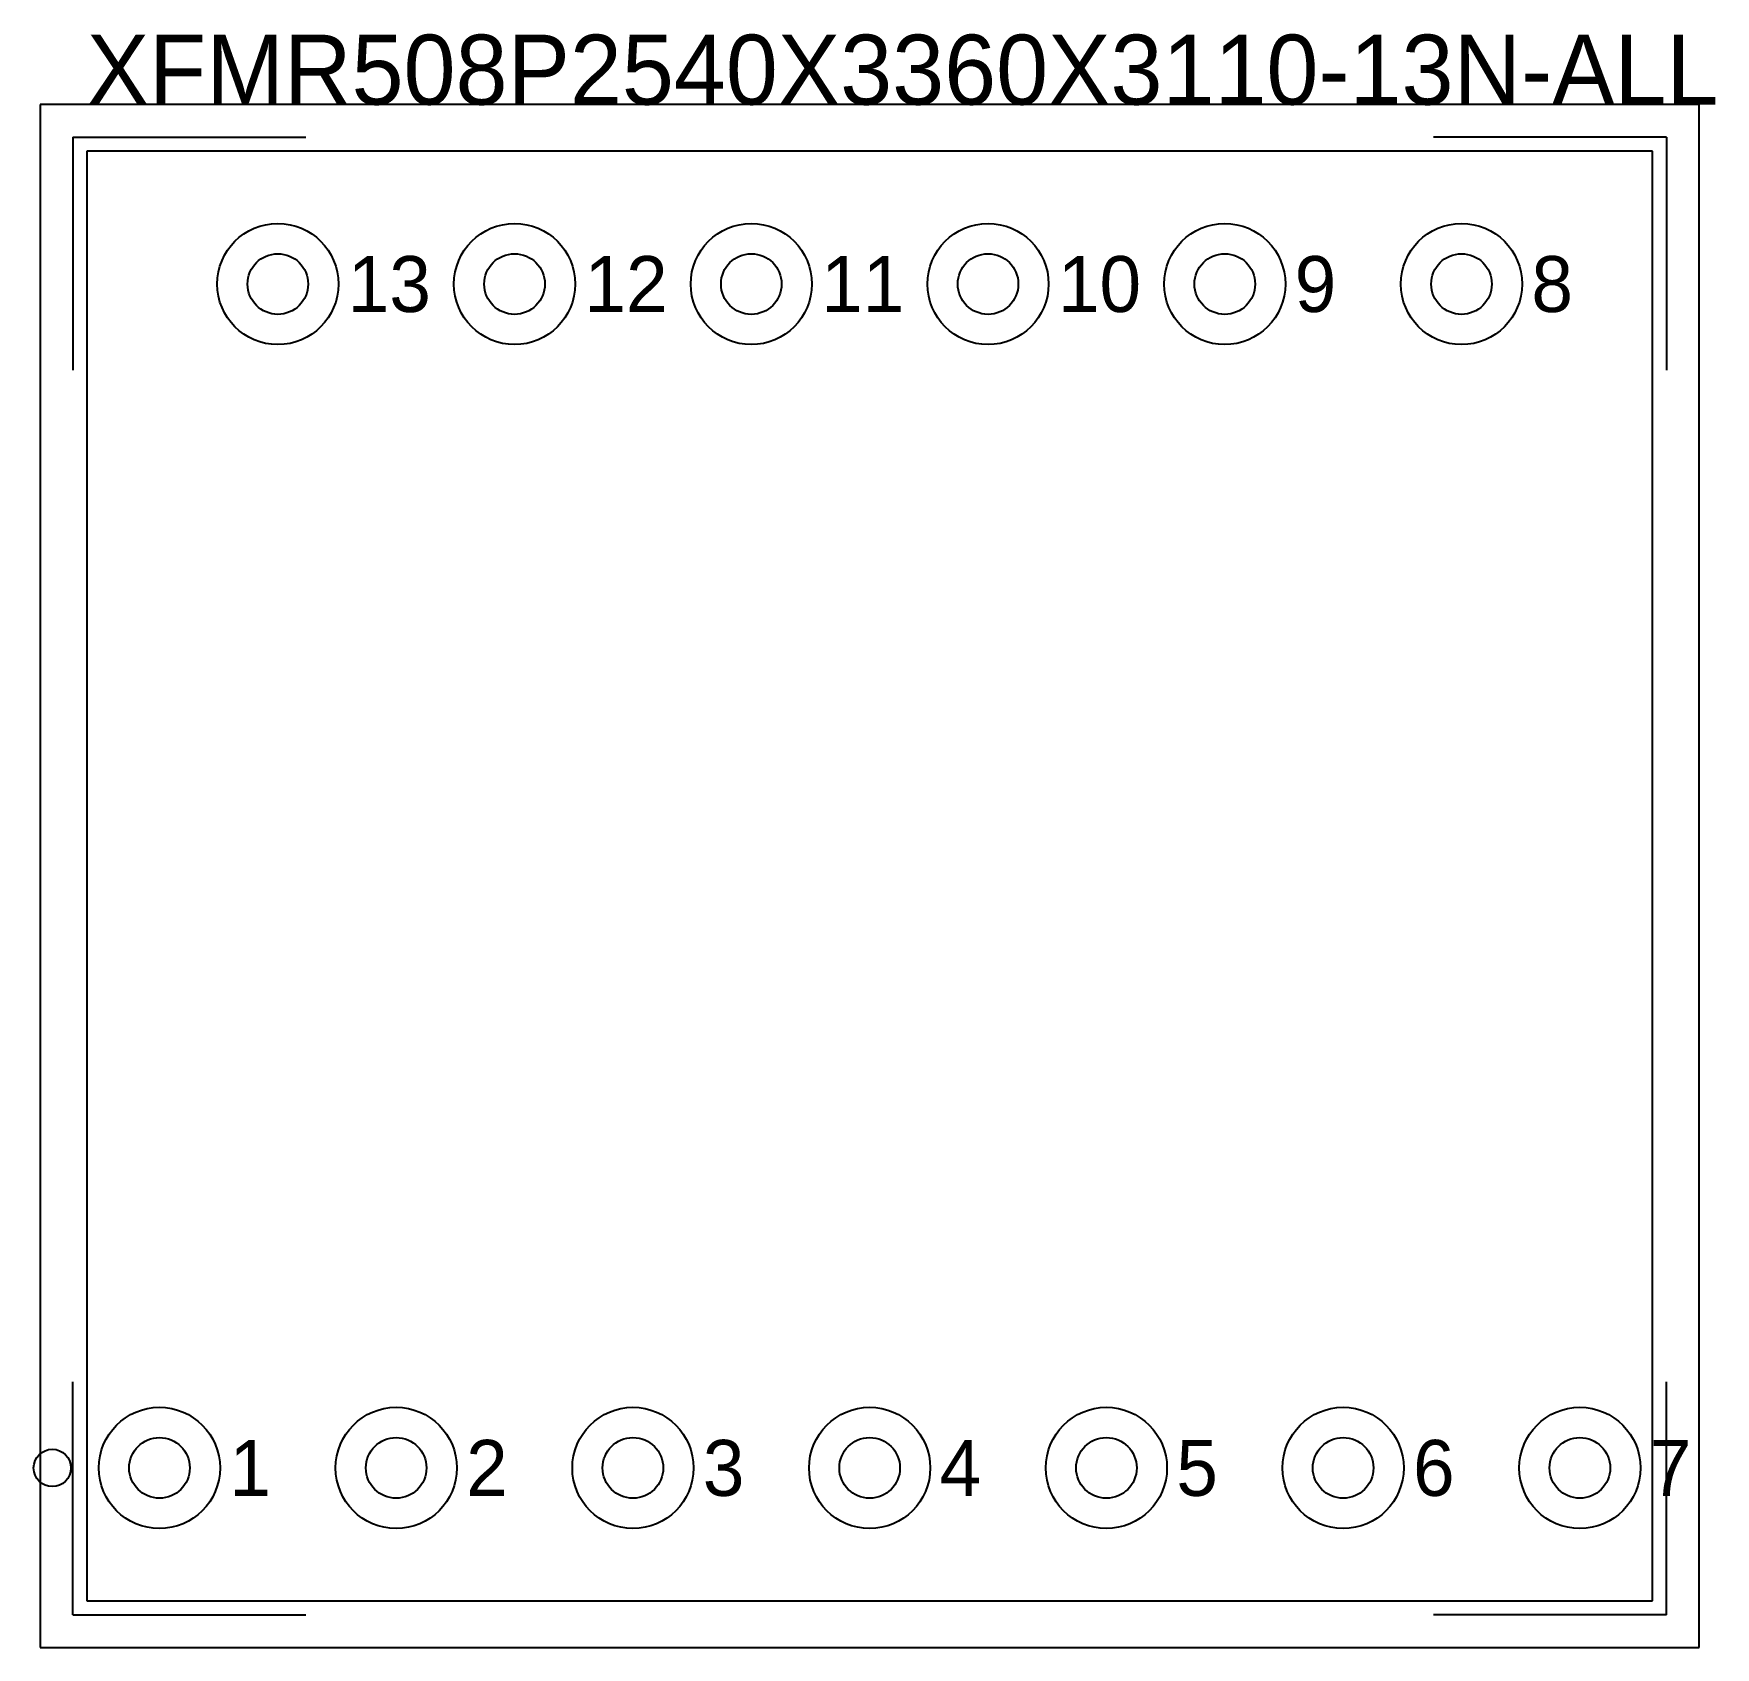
# Model space of a CAD drawing. Extents: x -17.9 to 18.1, y -16.6 to 18.1.
import ezdxf

# ---------------------------------------------------------------- set-up
doc = ezdxf.new("R2010")
doc.units = 0
for name, color, linetype in [('ASSEMBLY', 3, 'CONTINUOUS'), ('DRILL', 2, 'CONTINUOUS'), ('PAD_CENTER', 1, 'CONTINUOUS'), ('PIN_NUMBER', 6, 'CONTINUOUS'), ('PLACE_BOUND', 5, 'CONTINUOUS'), ('SILKSCREEN', 4, 'CONTINUOUS')]:
    doc.layers.add(name, color=color, linetype=linetype)

msp = doc.modelspace()

# ---------------------------------------------------------------- linework, layer by layer
at = {"layer": 'ASSEMBLY'}
for p, q in [((16.8, 15.55), (-16.8, 15.55)), ((-16.8, 15.55), (-16.8, -15.55)), ((16.8, -15.55), (16.8, 15.55)), ((-16.8, -15.55), (16.8, -15.55))]:
    msp.add_line(p, q, dxfattribs=at)
at = {"layer": 'DRILL'}
for centre in [(-12.7, 12.7), (-7.62, 12.7), (-2.54, 12.7), (2.54, 12.7), (7.62, 12.7), (12.7, 12.7), (-15.24, -12.7), (-10.16, -12.7), (-5.08, -12.7), (0, -12.7), (5.08, -12.7), (10.16, -12.7), (15.24, -12.7)]:
    msp.add_circle(centre, 0.65, dxfattribs=at)
at = {"layer": 'PAD_CENTER'}
for centre in [(-12.7, 12.7), (-7.62, 12.7), (-2.54, 12.7), (2.54, 12.7), (7.62, 12.7), (12.7, 12.7), (-15.24, -12.7), (-10.16, -12.7), (-5.08, -12.7), (0, -12.7), (5.08, -12.7), (10.16, -12.7), (15.24, -12.7)]:
    msp.add_circle(centre, 1.3, dxfattribs=at)
at = {"layer": 'PLACE_BOUND'}
for p, q in [((17.8, 16.55), (-17.8, 16.55)), ((-17.8, 16.55), (-17.8, -16.55)), ((17.8, -16.55), (17.8, 16.55)), ((-17.8, -16.55), (17.8, -16.55))]:
    msp.add_line(p, q, dxfattribs=at)
at = {"layer": 'SILKSCREEN'}
for p, q in [((-17.1, 15.85), (-12.1, 15.85)), ((-17.1, 15.85), (-17.1, 10.85)), ((17.1, 15.85), (12.1, 15.85)), ((17.1, 15.85), (17.1, 10.85)), ((-17.1, -15.85), (-17.1, -10.85)), ((17.1, -15.85), (17.1, -10.85)), ((-17.1, -15.85), (-12.1, -15.85)), ((17.1, -15.85), (12.1, -15.85))]:
    msp.add_line(p, q, dxfattribs=at)
msp.add_circle((-17.54, -12.7), 0.4, dxfattribs=at)

# ---------------------------------------------------------------- texts
at = {"layer": 'ASSEMBLY'}
msp.add_text('XFMR508P2540X3360X3110-13N-ALL', height=1.5, dxfattribs=at).set_placement((-16.8, 16.55))
at = {"layer": 'PIN_NUMBER'}
for s, p in [('13', (-11.2, 12.1)), ('12', (-6.12, 12.1)), ('11', (-1.04, 12.1)), ('10', (4.04, 12.1)), ('9', (9.12, 12.1)), ('8', (14.2, 12.1)), ('1', (-13.74, -13.3)), ('2', (-8.66, -13.3)), ('3', (-3.58, -13.3)), ('4', (1.5, -13.3)), ('5', (6.58, -13.3)), ('6', (11.66, -13.3)), ('7', (16.74, -13.3))]:
    msp.add_text(s, height=1.2, dxfattribs=at).set_placement(p)

doc.saveas('drawing.dxf')
